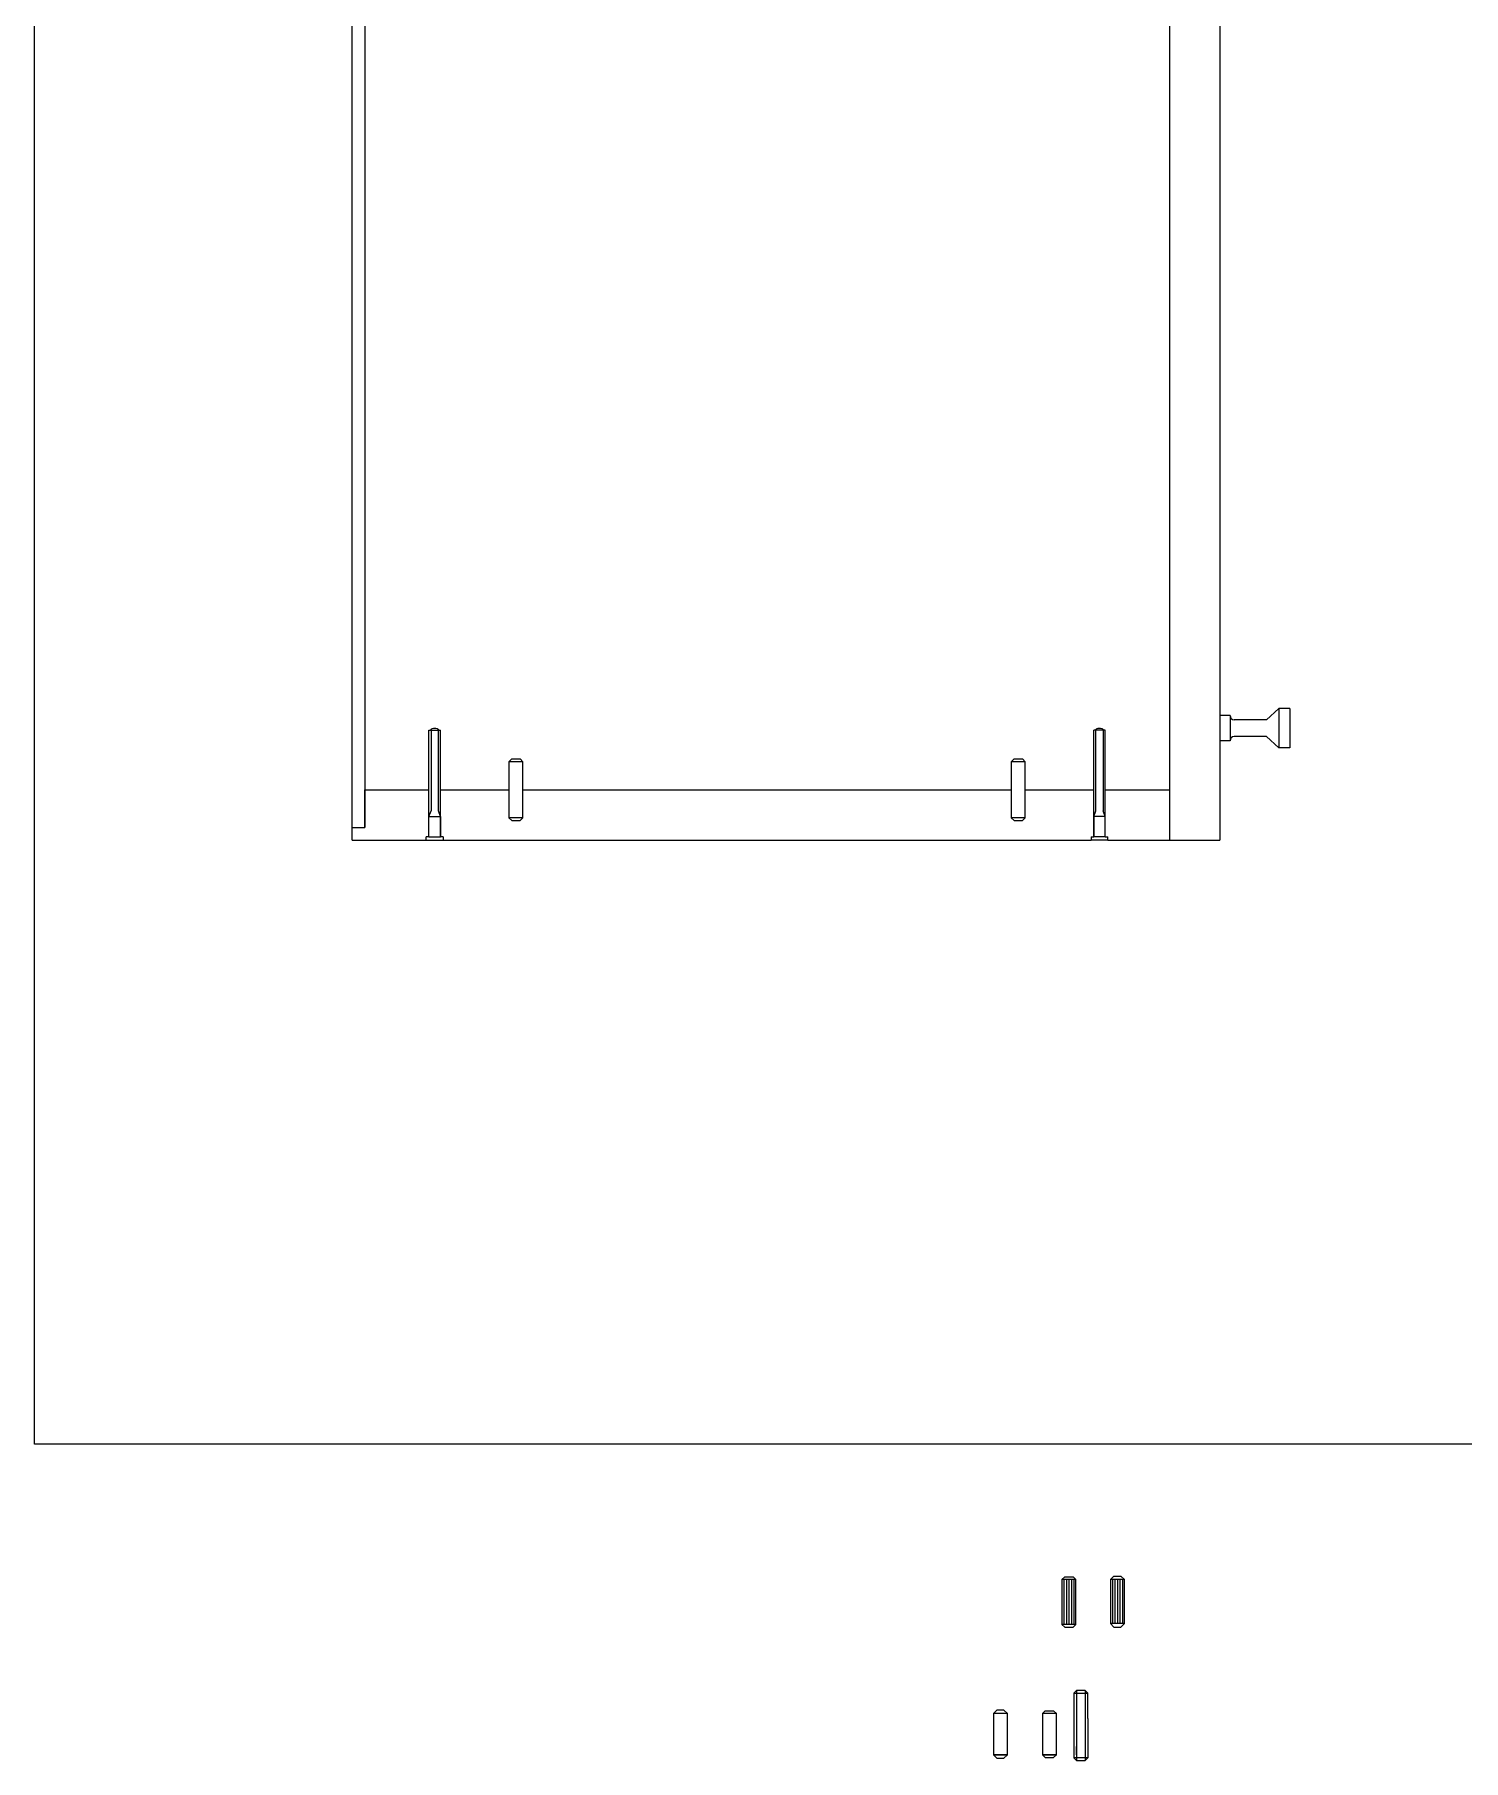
# Model space of a CAD drawing. Header units: centimetres. Extents: x -2268 to 3762, y -1681 to 1458.
# Drawn here: x 2693.3 to 2744.4, y -1324.9 to -1263.3 of the extents above; entities that cross this region are included whole.
import ezdxf

# ---------------------------------------------------------------- set-up
doc = ezdxf.new("R2010")
doc.units = ezdxf.units.CM
for name, color, linetype, lineweight in [('0_Num_Penna__6', 6, 'Continuous', 18), ('0_Num_Penna__7', 7, 'Continuous', 18), ('A-FURN_Num_Penna__252_Num_Penna__252_Num_Penna__3_Num_Penna__252_Num_Penna__252_Num_Penna__252_Num_Penna__252_Num_Penna__252_Num_Penna__252_Num_Penna__252_Num_Penna__252_Num_Penna__252_Num_Penna__252_Num_Penna__252_Num_Penna__240', 240, 'Continuous', 18), ('A-FURN_Num_Penna__252_Num_Penna__252_Num_Penna__3_Num_Penna__252_Num_Penna__252_Num_Penna__252_Num_Penna__252_Num_Penna__252_Num_Penna__252_Num_Penna__252_Num_Penna__252_Num_Penna__252_Num_Penna__252_Num_Penna__252_Num_Penna__3', 3, 'Continuous', 18), ('A-FURN_Num_Penna__252_Num_Penna__252_Num_Penna__3_Num_Penna__252_Num_Penna__252_Num_Penna__252_Num_Penna__252_Num_Penna__252_Num_Penna__252_Num_Penna__252_Num_Penna__252_Num_Penna__252_Num_Penna__252_Num_Penna__252_Num_Penna__5', 5, 'Continuous', 18), ('A-FURN_Num_Penna__252_Num_Penna__252_Num_Penna__3_Num_Penna__252_Num_Penna__252_Num_Penna__252_Num_Penna__252_Num_Penna__252_Num_Penna__252_Num_Penna__252_Num_Penna__252_Num_Penna__252_Num_Penna__252_Num_Penna__252_Num_Penna__6', 6, 'Continuous', 18), ('A-SECT-PATT_Num_Penna__6_Num_Penna__6_Num_Penna__6_Num_Penna__6_Num_Penna__6_Num_Penna__6_Num_Penna__6_Num_Penna__6_Num_Penna__6_Num_Penna__6_Num_Penna__6_Num_Penna__6_Num_Penna__6_Num_Penna__6', 6, 'Continuous', 18), ('filatura_Num_Penna__8', 8, 'Continuous', 18), ('PDF16_Geometry_Num_Penna__5_Num_Penna__5_Num_Penna__5_Num_Penna__5_Num_Penna__5_Num_Penna__5_Num_Penna__5_Num_Penna__5_Num_Penna__5_Num_Penna__5_Num_Penna__5_Num_Penna__5_Num_Penna__5_Num_Penna__5', 5, 'Continuous', 18), ('PDF16_Geometry_Num_Penna__6_Num_Penna__6_Num_Penna__6_Num_Penna__6_Num_Penna__6_Num_Penna__6_Num_Penna__6_Num_Penna__6_Num_Penna__6_Num_Penna__6_Num_Penna__6_Num_Penna__6_Num_Penna__6_Num_Penna__6', 6, 'Continuous', 18), ('PDF2_Geometry_Num_Penna__7_Num_Penna__7_Num_Penna__7_Num_Penna__7_Num_Penna__7_Num_Penna__7_Num_Penna__7_Num_Penna__5', 5, 'Continuous', 18), ('PDF2_Geometry_Num_Penna__7_Num_Penna__7_Num_Penna__7_Num_Penna__7_Num_Penna__7_Num_Penna__7_Num_Penna__7_Num_Penna__6', 6, 'Continuous', 18), ('PDF2_Geometry_Num_Penna__7_Num_Penna__7_Num_Penna__7_Num_Penna__7_Num_Penna__7_Num_Penna__7_Num_Penna__7_Num_Penna__7', 7, 'Continuous', 18), ('VITE_Num_Penna__5', 5, 'Continuous', 18), ('VITE_Num_Penna__7', 7, 'Continuous', 18)]:
    doc.layers.add(name, color=color, linetype=linetype, lineweight=lineweight)

msp = doc.modelspace()

# ---------------------------------------------------------------- linework, layer by layer
at = {"layer": '0_Num_Penna__6', "color": 6, "linetype": 'Continuous', "lineweight": 18}
for p, q in [((2710.2928, -1289.2718), (2710.3928, -1289.1718)), ((2710.3928, -1289.1718), (2710.6928, -1289.1718)), ((2710.7928, -1289.2718), (2710.6928, -1289.1718)), ((2728.2428, -1289.2718), (2728.3428, -1289.1718)), ((2728.3428, -1289.1718), (2728.6428, -1289.1718)), ((2728.7428, -1289.2718), (2728.6428, -1289.1718)), ((2710.2928, -1291.2718), (2710.3928, -1291.3718)), ((2710.3928, -1291.3718), (2710.6928, -1291.3718)), ((2710.7928, -1291.2718), (2710.6928, -1291.3718)), ((2728.2428, -1291.2718), (2728.3428, -1291.3718)), ((2728.3428, -1291.3718), (2728.6428, -1291.3718)), ((2728.7428, -1291.2718), (2728.6428, -1291.3718))]:
    msp.add_line(p, q, dxfattribs=at)
at = {"layer": '0_Num_Penna__7', "color": 7, "linetype": 'Continuous', "lineweight": 18}
for p, q in [((2730.0494, -1318.4869), (2730.1494, -1318.3869)), ((2730.1494, -1318.3869), (2730.4494, -1318.3869)), ((2730.5494, -1318.4869), (2730.4494, -1318.3869)), ((2730.0494, -1320.0869), (2730.1494, -1320.1869)), ((2730.1494, -1320.1869), (2730.4494, -1320.1869)), ((2730.5494, -1320.0869), (2730.4494, -1320.1869)), ((2730.477, -1322.5493), (2730.577, -1322.4493)), ((2730.877, -1322.4493), (2730.577, -1322.4493)), ((2730.877, -1322.4493), (2730.977, -1322.5493)), ((2730.477, -1322.5493), (2730.477, -1324.8493)), ((2730.977, -1323.4493), (2730.977, -1322.5493)), ((2729.3546, -1323.2723), (2729.4546, -1323.1723)), ((2729.4546, -1323.1723), (2729.7546, -1323.1723)), ((2729.8546, -1323.2723), (2729.7546, -1323.1723)), ((2730.977, -1323.4493), (2730.977, -1324.8493)), ((2729.3546, -1324.7473), (2729.4546, -1324.8473)), ((2729.4546, -1324.8473), (2729.7546, -1324.8473)), ((2729.8546, -1324.7473), (2729.7546, -1324.8473)), ((2730.477, -1324.8493), (2730.577, -1324.9493)), ((2730.577, -1324.7493), (2730.577, -1324.4493)), ((2730.577, -1324.9493), (2730.877, -1324.9493)), ((2730.977, -1324.8493), (2730.877, -1324.9493))]:
    msp.add_line(p, q, dxfattribs=at)
at = {"layer": 'A-FURN_Num_Penna__252_Num_Penna__252_Num_Penna__3_Num_Penna__252_Num_Penna__252_Num_Penna__252_Num_Penna__252_Num_Penna__252_Num_Penna__252_Num_Penna__252_Num_Penna__252_Num_Penna__252_Num_Penna__252_Num_Penna__252_Num_Penna__240', "color": 240, "linetype": 'Continuous', "lineweight": 18}
for p, q in [((2693.346, -1313.6489), (2693.346, -1200.9975)), ((2805.9974, -1313.6489), (2693.346, -1313.6489))]:
    msp.add_line(p, q, dxfattribs=at)
at = {"layer": 'A-FURN_Num_Penna__252_Num_Penna__252_Num_Penna__3_Num_Penna__252_Num_Penna__252_Num_Penna__252_Num_Penna__252_Num_Penna__252_Num_Penna__252_Num_Penna__252_Num_Penna__252_Num_Penna__252_Num_Penna__252_Num_Penna__252_Num_Penna__3', "color": 3, "linetype": 'Continuous', "lineweight": 18}
msp.add_line((2730.1494, -1320.1869), (2730.4494, -1320.1869), dxfattribs=at)
at = {"layer": 'A-FURN_Num_Penna__252_Num_Penna__252_Num_Penna__3_Num_Penna__252_Num_Penna__252_Num_Penna__252_Num_Penna__252_Num_Penna__252_Num_Penna__252_Num_Penna__252_Num_Penna__252_Num_Penna__252_Num_Penna__252_Num_Penna__252_Num_Penna__5', "color": 5, "linetype": 'Continuous', "lineweight": 18}
for p, q in [((2707.5126, -1288.143), (2707.5126, -1291.0286)), ((2707.5126, -1288.143), (2707.7732, -1288.143)), ((2707.7732, -1291.0286), (2707.7732, -1288.143)), ((2731.2625, -1291.0286), (2731.2625, -1288.143)), ((2731.5231, -1288.143), (2731.2625, -1288.143)), ((2731.5231, -1288.143), (2731.5231, -1291.0286)), ((2707.4371, -1291.2305), (2707.8487, -1291.2305)), ((2731.5986, -1291.2305), (2731.187, -1291.2305)), ((2707.3427, -1292.0718), (2707.9427, -1292.0718)), ((2707.4371, -1291.9518), (2707.8487, -1291.9518)), ((2731.693, -1292.0718), (2731.093, -1292.0718)), ((2731.5986, -1291.9518), (2731.187, -1291.9518))]:
    msp.add_line(p, q, dxfattribs=at)
at = {"layer": 'A-FURN_Num_Penna__252_Num_Penna__252_Num_Penna__3_Num_Penna__252_Num_Penna__252_Num_Penna__252_Num_Penna__252_Num_Penna__252_Num_Penna__252_Num_Penna__252_Num_Penna__252_Num_Penna__252_Num_Penna__252_Num_Penna__252_Num_Penna__6', "color": 6, "linetype": 'Continuous', "lineweight": 18}
for p, q in [((2707.4371, -1288.143), (2707.5126, -1288.143)), ((2707.4371, -1291.9518), (2707.4371, -1288.143)), ((2707.7732, -1288.143), (2707.8487, -1288.143)), ((2707.8487, -1291.9518), (2707.8487, -1288.143)), ((2731.2625, -1288.143), (2731.187, -1288.143)), ((2731.187, -1291.9518), (2731.187, -1288.143)), ((2731.5986, -1288.143), (2731.5231, -1288.143)), ((2731.5986, -1291.9518), (2731.5986, -1288.143)), ((2707.3427, -1292.0718), (2707.3428, -1291.9518)), ((2707.4371, -1291.9518), (2707.3428, -1291.9518)), ((2707.9427, -1291.9518), (2707.8487, -1291.9518)), ((2707.9427, -1291.9518), (2707.9427, -1292.0718)), ((2731.093, -1291.9518), (2731.187, -1291.9518)), ((2731.093, -1291.9518), (2731.093, -1292.0718)), ((2731.5986, -1291.9518), (2731.6929, -1291.9518)), ((2731.693, -1292.0718), (2731.6929, -1291.9518))]:
    msp.add_line(p, q, dxfattribs=at)
at = {"layer": 'A-SECT-PATT_Num_Penna__6_Num_Penna__6_Num_Penna__6_Num_Penna__6_Num_Penna__6_Num_Penna__6_Num_Penna__6_Num_Penna__6_Num_Penna__6_Num_Penna__6_Num_Penna__6_Num_Penna__6_Num_Penna__6_Num_Penna__6', "color": 6, "linetype": 'Continuous', "lineweight": 18}
msp.add_line((2705.1428, -1217.5218), (2705.1428, -1291.6218), dxfattribs=at)
at = {"layer": 'filatura_Num_Penna__8', "color": 8, "linetype": 'Continuous', "lineweight": 18}
for p, q in [((2730.577, -1322.4493), (2730.577, -1324.9493)), ((2730.877, -1322.4493), (2730.877, -1324.9493)), ((2730.477, -1322.5493), (2730.977, -1322.5493)), ((2730.977, -1324.8493), (2730.477, -1324.8493))]:
    msp.add_line(p, q, dxfattribs=at)
at = {"layer": 'PDF16_Geometry_Num_Penna__5_Num_Penna__5_Num_Penna__5_Num_Penna__5_Num_Penna__5_Num_Penna__5_Num_Penna__5_Num_Penna__5_Num_Penna__5_Num_Penna__5_Num_Penna__5_Num_Penna__5_Num_Penna__5_Num_Penna__5', "color": 5, "linetype": 'Continuous', "lineweight": 18}
for p, q in [((2736.0583, -1287.624), (2735.6928, -1287.624)), ((2735.6928, -1287.624), (2735.6928, -1288.5195)), ((2736.0583, -1287.624), (2736.0583, -1288.5195)), ((2737.3657, -1287.7724), (2736.2068, -1287.7724)), ((2737.8017, -1287.3718), (2737.3657, -1287.7724)), ((2738.1928, -1287.3718), (2737.8017, -1287.3718)), ((2737.8017, -1287.3718), (2737.8017, -1288.7718)), ((2738.1928, -1287.3718), (2738.1928, -1288.7718)), ((2736.0583, -1288.5195), (2735.6928, -1288.5195)), ((2737.3657, -1288.3711), (2736.2068, -1288.3711)), ((2737.8017, -1288.7718), (2737.3657, -1288.3711)), ((2738.1928, -1288.7718), (2737.8017, -1288.7718))]:
    msp.add_line(p, q, dxfattribs=at)
for centre, start, end in [((2736.2068, -1287.624), 180, 270), ((2736.2068, -1288.5195), 90, 180)]:
    msp.add_arc(centre, 0.1485, start, end, dxfattribs=at)
at = {"layer": 'PDF16_Geometry_Num_Penna__6_Num_Penna__6_Num_Penna__6_Num_Penna__6_Num_Penna__6_Num_Penna__6_Num_Penna__6_Num_Penna__6_Num_Penna__6_Num_Penna__6_Num_Penna__6_Num_Penna__6_Num_Penna__6_Num_Penna__6', "color": 6, "linetype": 'Continuous', "lineweight": 18}
for p, q in [((2704.6928, -1291.6218), (2704.6928, -1217.0718)), ((2733.8928, -1217.0718), (2733.8928, -1292.0718)), ((2735.6928, -1217.0718), (2735.6928, -1292.0718)), ((2705.1428, -1290.2718), (2707.4371, -1290.2718)), ((2705.1428, -1291.6218), (2705.1428, -1290.2718)), ((2707.8487, -1290.2718), (2710.2928, -1290.2718)), ((2710.7928, -1290.2718), (2728.2428, -1290.2718)), ((2728.7428, -1290.2718), (2731.187, -1290.2718)), ((2731.5986, -1290.2718), (2733.8928, -1290.2718)), ((2704.6928, -1292.0718), (2704.6928, -1291.6218)), ((2704.6928, -1291.6218), (2705.1428, -1291.6218)), ((2704.6928, -1292.0718), (2707.3927, -1292.0718)), ((2707.8927, -1292.0718), (2731.093, -1292.0718)), ((2731.693, -1292.0718), (2735.6928, -1292.0718))]:
    msp.add_line(p, q, dxfattribs=at)
at = {"layer": 'PDF2_Geometry_Num_Penna__7_Num_Penna__7_Num_Penna__7_Num_Penna__7_Num_Penna__7_Num_Penna__7_Num_Penna__7_Num_Penna__5', "color": 5, "linetype": 'Continuous', "lineweight": 18, "flags": 128}
for points in [[(2707.4371, -1291.2305), (2707.5126, -1291.0286)], [(2707.8487, -1291.2304), (2707.7732, -1291.0286)], [(2731.187, -1291.2304), (2731.2625, -1291.0286)], [(2731.5986, -1291.2305), (2731.5231, -1291.0286)], [(2707.8487, -1291.2305), (2707.8487, -1291.9518)], [(2731.187, -1291.2305), (2731.187, -1291.9518)]]:
    msp.add_lwpolyline(points, dxfattribs=at)
at = {"layer": 'PDF2_Geometry_Num_Penna__7_Num_Penna__7_Num_Penna__7_Num_Penna__7_Num_Penna__7_Num_Penna__7_Num_Penna__7_Num_Penna__6', "color": 6, "linetype": 'Continuous', "lineweight": 18, "flags": 128}
for points in [[(2707.5126, -1288.143), (2707.5126, -1288.1263, -0.1995304), (2707.5195, -1288.1095, -0.1168771), (2707.5583, -1288.0855, -0.162888), (2707.7272, -1288.0855, -0.1168318), (2707.7662, -1288.1094, -0.198418), (2707.7731, -1288.1263), (2707.7731, -1288.143)], [(2731.2625, -1288.143), (2731.2625, -1288.1263, -0.1995304), (2731.2695, -1288.1095, -0.1168771), (2731.3082, -1288.0855, -0.162888), (2731.4771, -1288.0855, -0.1168318), (2731.5161, -1288.1094, -0.198418), (2731.5231, -1288.1263), (2731.5231, -1288.143)]]:
    msp.add_lwpolyline(points, format="xyb", dxfattribs=at)
for points in [[(2710.2928, -1289.2718), (2710.2928, -1291.2718)], [(2710.7928, -1291.2718), (2710.7928, -1289.2718)], [(2728.2428, -1289.2718), (2728.2428, -1291.2718)], [(2728.7428, -1291.2718), (2728.7428, -1289.2718)]]:
    msp.add_lwpolyline(points, dxfattribs=at)
at = {"layer": 'PDF2_Geometry_Num_Penna__7_Num_Penna__7_Num_Penna__7_Num_Penna__7_Num_Penna__7_Num_Penna__7_Num_Penna__7_Num_Penna__7', "color": 7, "linetype": 'Continuous', "lineweight": 18, "flags": 128}
for points in [[(2730.0494, -1318.4869), (2730.0494, -1320.0869)], [(2730.1233, -1318.4869), (2730.1233, -1320.0869)], [(2730.2115, -1318.4869), (2730.2115, -1320.0869)], [(2730.2997, -1318.4869), (2730.2997, -1320.0869)], [(2730.3879, -1318.4869), (2730.3879, -1320.0869)], [(2730.4761, -1318.4869), (2730.4761, -1320.0869)], [(2730.5494, -1320.0869), (2730.5494, -1318.4869)], [(2731.7846, -1318.4869), (2731.7846, -1320.0619)], [(2731.8585, -1318.4869), (2731.8585, -1320.0619)], [(2731.9467, -1318.4869), (2731.9467, -1320.0619)], [(2732.0349, -1318.4869), (2732.0349, -1320.0619)], [(2732.1231, -1318.4869), (2732.1231, -1320.0619)], [(2732.2113, -1318.4869), (2732.2113, -1320.0619)], [(2732.2846, -1320.0619), (2732.2846, -1318.4869)]]:
    msp.add_lwpolyline(points, dxfattribs=at)
at = {"layer": 'VITE_Num_Penna__5', "color": 5, "linetype": 'Continuous', "lineweight": 18, "flags": 128}
for points in [[(2710.7928, -1289.2718), (2710.2928, -1289.2718)], [(2728.7428, -1289.2718), (2728.2428, -1289.2718)], [(2710.7928, -1291.2718), (2710.2928, -1291.2718)], [(2728.7428, -1291.2718), (2728.2428, -1291.2718)]]:
    msp.add_lwpolyline(points, dxfattribs=at)
at = {"layer": 'VITE_Num_Penna__7', "color": 7, "linetype": 'Continuous', "lineweight": 18}
for p, q in [((2731.7846, -1318.4869), (2731.9096, -1318.3619)), ((2732.1596, -1318.3619), (2732.2846, -1318.4869)), ((2731.7846, -1320.0619), (2731.9096, -1320.1869)), ((2732.1596, -1320.1869), (2732.2846, -1320.0619)), ((2727.6063, -1323.2723), (2727.7313, -1323.1473)), ((2728.1063, -1323.2723), (2727.9813, -1323.1473)), ((2727.6063, -1324.7473), (2727.7313, -1324.8723)), ((2727.9813, -1324.8723), (2728.1063, -1324.7473))]:
    msp.add_line(p, q, dxfattribs=at)
at = {"layer": 'VITE_Num_Penna__7', "color": 7, "linetype": 'Continuous', "lineweight": 18, "flags": 128}
for points in [[(2730.5494, -1318.4869), (2730.0494, -1318.4869)], [(2732.2846, -1318.4869), (2731.7846, -1318.4869)], [(2731.9096, -1318.3619), (2732.1596, -1318.3619)], [(2730.5494, -1320.0869), (2730.0494, -1320.0869)], [(2732.2846, -1320.0619), (2731.7846, -1320.0619)], [(2731.9096, -1320.1869), (2732.1596, -1320.1869)], [(2727.9813, -1323.1473), (2727.7313, -1323.1473)], [(2728.1063, -1324.7473), (2727.6063, -1324.7473)], [(2727.7313, -1324.8723), (2727.9813, -1324.8723)], [(2729.8546, -1324.7473), (2729.3546, -1324.7473)]]:
    msp.add_lwpolyline(points, dxfattribs=at)
for points in [[(2727.6063, -1324.7473), (2728.1063, -1324.7473), (2728.1063, -1323.2723), (2727.6063, -1323.2723)], [(2729.3546, -1324.7473), (2729.8546, -1324.7473), (2729.8546, -1323.2723), (2729.3546, -1323.2723)]]:
    msp.add_lwpolyline(points, close=True, dxfattribs=at)

doc.saveas('drawing.dxf')
